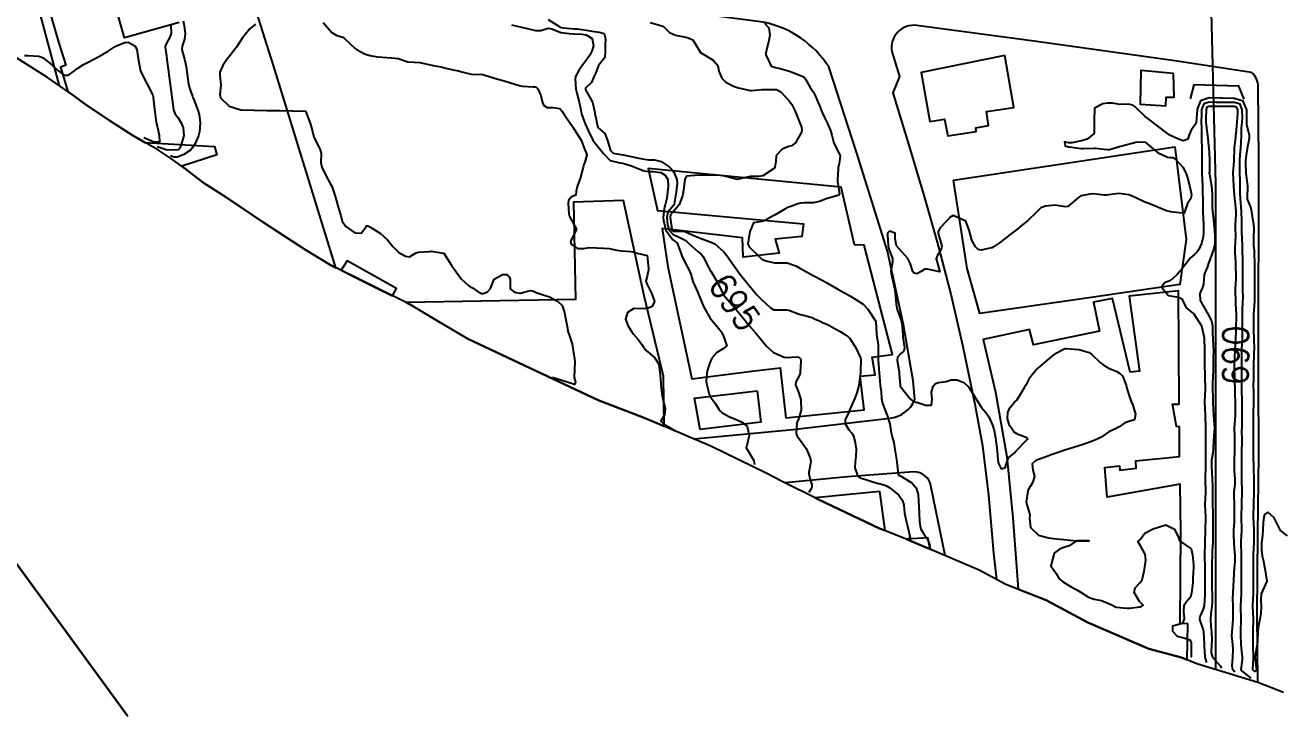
# Model space of a CAD drawing. Header units: metres. Extents: x 292545 to 299085, y 7450245 to 7463078.
# Drawn here: x 297158.7 to 297356.2, y 7452092.2 to 7452200.7 of the extents above; entities that cross this region are included whole.
import ezdxf
from ezdxf.enums import TextEntityAlignment as Align

# ---------------------------------------------------------------- set-up
doc = ezdxf.new("R2010")
doc.units = ezdxf.units.M
for name, color, linetype in [('Area', 45, 'Continuous'), ('Cotas', 45, 'Continuous'), ('Curvas de Nivel 1m', 11, 'Continuous'), ('Curvas de Nivel 5m', 15, 'Continuous'), ('Edificações', 30, 'Continuous'), ('Hidrografia', 140, 'Continuous'), ('Pontes e viadutos', 190, 'Continuous'), ('Vias Primárias', 230, 'Continuous')]:
    doc.layers.add(name, color=color, linetype=linetype)
doc.styles.add('Style-STANDARD', font='STANDARD.shx')

msp = doc.modelspace()

# ---------------------------------------------------------------- linework, layer by layer
at = {"layer": 'Area'}
for points in [[(297025.02, 7452297.27, 702.71), (297174.79, 7452092.17, 703.06), (297024.65, 7452297.85, 702.65)], [(297356.51, 7452095.86, 692.08), (297352.45, 7452097.42, 692.04), (297342.89, 7452100.32, 690.72), (297340.45, 7452101.33, 697.66), (297335.33, 7452102.7, 698.4), (297325.77, 7452106.85, 695), (297319.18, 7452110.34, 697.77), (297312.87, 7452112.81, 692.2), (297308.69, 7452115.05, 692.32), (297297.6, 7452119.77, 693.21), (297293.02, 7452121.6, 694.6), (297283.39, 7452126.14, 694.53), (297277.6, 7452129.05, 695.44), (297275.19, 7452130.3, 695.54), (297266.48, 7452134.55, 702.32), (297255.99, 7452139.01, 704.88), (297248.79, 7452141.75, 705), (297228.28, 7452151.39, 705.6), (297222.85, 7452154.6, 698.12), (297219.24, 7452156.78, 698.1), (297206.69, 7452163.02, 705.9), (297202.78, 7452165.36, 705.73), (297196.21, 7452169.69, 705.48), (297190.39, 7452173.6, 705.27), (297186.74, 7452175.88, 705.08), (297183.99, 7452178.05, 700.46), (297181.55, 7452179.8, 706.28), (297179.67, 7452181.02, 706.15), (297175.65, 7452183.35, 705.98), (297171.99, 7452185.69, 705.1), (297170.86, 7452186.45, 705.13), (297168.14, 7452188.27, 705.15), (297166.31, 7452189.64, 705.13), (297162.25, 7452192.43, 700.75), (297157.35, 7452195.52, 700.89)]]:
    msp.add_polyline3d(points, dxfattribs=at)
at = {"layer": 'Curvas de Nivel 1m', "flags": 128}
for points, elevation in [([(297183.54, 7452201.34), (297183.72, 7452200.56), (297183.9, 7452199.34), (297183.79, 7452198.46), (297183.38, 7452197.35), (297183.37, 7452196.87), (297183.79, 7452195.34), (297184.02, 7452194.17), (297184.15, 7452193.34), (297184.35, 7452191.81), (297184.42, 7452191.33), (297184.49, 7452191), (297184.81, 7452190.05), (297185.01, 7452189.53), (297185.08, 7452189.33), (297185.27, 7452188.85), (297185.87, 7452187.31), (297186.08, 7452186.63), (297186.22, 7452185.31), (297186.12, 7452183.93), (297185.98, 7452183.31), (297185.46, 7452182.07), (297184.99, 7452181.33), (297184.7, 7452181.03), (297183.68, 7452180.35), (297182.69, 7452179.95), (297182.11, 7452179.93), (297181.56, 7452180.12)], 699), ([(297194.94, 7452200.83), (297194.05, 7452200.09), (297193.31, 7452199.23), (297193.14, 7452198.99), (297192.91, 7452198.66), (297191.93, 7452197.24), (297190.88, 7452195.86), (297190.61, 7452195.53), (297190.44, 7452195.26), (297189.78, 7452194.35), (297189.31, 7452193.28), (297189.3, 7452192.81), (297189.49, 7452191.27), (297189.32, 7452189.78), (297189.44, 7452189.27), (297190.78, 7452187.93), (297192.62, 7452187.39), (297192.78, 7452187.38), (297194.67, 7452187.32), (297194.77, 7452187.31), (297196.69, 7452187.27), (297196.77, 7452187.27), (297198.69, 7452187.24), (297198.77, 7452187.24), (297200.69, 7452187.22), (297200.77, 7452187.22), (297200.85, 7452187.22), (297202.77, 7452187.15), (297202.82, 7452187.11), (297202.84, 7452187.04), (297203.56, 7452185.1), (297203.87, 7452183.97), (297204.08, 7452183.1), (297204.71, 7452181.87), (297205.11, 7452181.09), (297205.23, 7452180.56), (297205.22, 7452179.08), (297205.38, 7452178.37), (297205.96, 7452177.08), (297206.64, 7452175.82), (297206.94, 7452175.37), (297207.05, 7452175.06), (297207.24, 7452174.45), (297207.68, 7452173.05), (297207.86, 7452172.31), (297208.24, 7452171.05), (297208.33, 7452170.79), (297208.57, 7452169.9), (297209.12, 7452169.03), (297210.55, 7452168.04), (297211.54, 7452168.01), (297212.3, 7452169), (297212.4, 7452169.17), (297212.56, 7452169.16), (297212.68, 7452169.11), (297212.9, 7452168.99), (297214.55, 7452167.96), (297215.68, 7452166.96), (297216.52, 7452165.89), (297217.48, 7452164.94), (297218.5, 7452164.38), (297219.15, 7452164.28), (297220.17, 7452164.91), (297220.51, 7452165), (297222.28, 7452165.12), (297222.52, 7452165.15), (297222.78, 7452165.14), (297224.51, 7452164.85), (297225.79, 7452162.84), (297226.47, 7452161.93), (297227.27, 7452160.82), (297228.45, 7452159.72), (297229.04, 7452159.39), (297229.95, 7452158.79), (297230.44, 7452158.54), (297230.72, 7452158.5), (297231.39, 7452158.77), (297231.89, 7452159.32), (297232.46, 7452160.76), (297233.74, 7452161.48), (297234.47, 7452161.48), (297234.83, 7452161.1), (297234.93, 7452160.73), (297234.97, 7452159.25), (297235.61, 7452158.72), (297236.44, 7452158.58), (297236.58, 7452158.57), (297237.09, 7452158.7), (297238.17, 7452158.97), (297238.45, 7452158.94), (297238.64, 7452158.88), (297239.06, 7452158.68), (297240.44, 7452158.18), (297241.12, 7452157.97), (297242.42, 7452157.31), (297243.11, 7452156.63), (297243.52, 7452155.51), (297243.64, 7452154.63), (297243.94, 7452153.05), (297244.04, 7452152.62), (297244.35, 7452151.69), (297244.62, 7452150.89), (297244.68, 7452150.61), (297244.93, 7452149.21), (297245.03, 7452148.61), (297245.1, 7452147.82), (297245.04, 7452146.61), (297244.99, 7452145.32), (297245.22, 7452144.61), (297245.09, 7452144.2), (297241.61, 7452145.32)], 698), ([(297205.54, 7452201.08), (297206.92, 7452199.54), (297207.73, 7452199.06), (297208.63, 7452198.77), (297208.91, 7452198.6), (297210.6, 7452197.02), (297210.89, 7452196.8), (297212.06, 7452196.18), (297212.88, 7452195.92), (297214.16, 7452195.69), (297214.88, 7452195.63), (297216.3, 7452195.53), (297216.88, 7452195.48), (297217.34, 7452195.41), (297218.87, 7452194.92), (297220.87, 7452194.78), (297221.01, 7452194.76), (297222.86, 7452194.34), (297224.09, 7452194.1), (297224.85, 7452193.94), (297226.02, 7452193.67), (297226.85, 7452193.48), (297227.35, 7452193.32), (297228.84, 7452192.96), (297230.73, 7452192.9), (297230.84, 7452192.88), (297231.11, 7452192.78), (297232.84, 7452192.22), (297234, 7452191.91), (297234.83, 7452191.65), (297236.36, 7452191.18), (297236.83, 7452191.1), (297238.55, 7452190.97), (297238.83, 7452190.97), (297239.06, 7452190.92), (297239.3, 7452190.68), (297239.75, 7452189.62), (297239.98, 7452188.67), (297240.2, 7452188.08), (297240.78, 7452187.74), (297241.71, 7452187.72), (297242.78, 7452187.56), (297243.18, 7452187.04), (297243.44, 7452186.63), (297244.75, 7452184.75), (297244.84, 7452184.61), (297245.02, 7452184.32), (297246.09, 7452182.6), (297246.71, 7452181.11), (297246.91, 7452180.59), (297247.02, 7452180.26), (297246.68, 7452179.15), (297246.51, 7452178.76), (297246.47, 7452178.59), (297246.43, 7452178.35), (297245.98, 7452176.6), (297245.52, 7452175.48), (297245.33, 7452174.61), (297245.26, 7452173.98), (297244.62, 7452173.7), (297244.11, 7452173.12), (297244.06, 7452172.63), (297244.19, 7452171.02), (297244.27, 7452170.62), (297244.57, 7452170.06), (297245.39, 7452168.61), (297244.54, 7452166.89), (297244.46, 7452166.69), (297244.46, 7452166.62), (297244.53, 7452166.26), (297245.52, 7452165.61), (297246.52, 7452165.56), (297247.38, 7452165.72), (297248.52, 7452165.69), (297249.61, 7452165.64), (297250.52, 7452165.56), (297251.71, 7452165.33), (297252.52, 7452165.23), (297253.91, 7452165.11), (297254.52, 7452165), (297254.89, 7452164.87), (297256.51, 7452164.47), (297256.71, 7452162.47), (297256.72, 7452162.23), (297256.47, 7452161.22), (297256.26, 7452160.47), (297256.46, 7452160.01), (297257.22, 7452158.46), (297257.64, 7452157.24), (297257.28, 7452156.46), (297256.65, 7452156.23), (297256.41, 7452156.16), (297256.03, 7452156.09), (297254.41, 7452156.16), (297253.37, 7452155.54), (297253.1, 7452154.51), (297253.51, 7452153.38), (297254.09, 7452152.5), (297254.36, 7452152.15), (297255.1, 7452151.24), (297255.64, 7452150.48), (297255.92, 7452150.06), (297256.33, 7452149.58), (297257.64, 7452148.46), (297258.31, 7452147.39), (297258.45, 7452146.45), (297258.46, 7452146.28), (297258.61, 7452144.45), (297258.66, 7452144.06), (297258.82, 7452142.44), (297259.01, 7452141.67), (297259.34, 7452140.44), (297259.23, 7452139.43), (297258.65, 7452138.45), (297259.1, 7452137.99), (297260.89, 7452136.93)], 697), ([(297235.17, 7452200.73), (297236.94, 7452200.33), (297237.44, 7452200.2), (297238.93, 7452199.83), (297239.77, 7452199.83), (297240.94, 7452200.2), (297241.49, 7452200.09), (297242.93, 7452199.54), (297244.21, 7452199.34), (297244.92, 7452199.31), (297246.25, 7452199.27), (297246.92, 7452199.15), (297247.85, 7452198.58), (297248.05, 7452197.43), (297247.77, 7452196.58), (297247.49, 7452195.98), (297246.87, 7452195.09), (297246.65, 7452194.81), (297246.49, 7452194.59), (297245.81, 7452193.64), (297245.24, 7452192.61), (297245.18, 7452192.26), (297245.28, 7452190.61), (297245.41, 7452190.01), (297245.8, 7452188.6), (297246.04, 7452187.34), (297246.21, 7452186.6), (297246.75, 7452185.17), (297247, 7452184.59), (297247.19, 7452184.13), (297247.97, 7452182.58), (297248.71, 7452181.6), (297249.21, 7452181.06), (297249.55, 7452180.56), (297250.69, 7452179.39), (297252.17, 7452179.04), (297252.68, 7452178.97), (297254.2, 7452178.5), (297254.67, 7452178.31), (297255.99, 7452177.8), (297256.67, 7452177.69), (297257.44, 7452177.69), (297258.66, 7452177.55), (297259.33, 7452177.11), (297259.71, 7452176.43), (297259.77, 7452175.31), (297259.69, 7452174.44), (297259.58, 7452173.47), (297259.32, 7452172.44), (297259.15, 7452171.89), (297259.01, 7452170.45), (297259.03, 7452169.99), (297259.42, 7452168.44), (297260.54, 7452166.95), (297260.84, 7452166.73), (297261.21, 7452166.42), (297261.57, 7452165.46), (297261.93, 7452164.41), (297262.5, 7452163.25), (297262.98, 7452162.4), (297263.33, 7452161.54), (297263.68, 7452160.39), (297264.44, 7452158.65), (297264.57, 7452158.38), (297264.66, 7452158.15), (297265.37, 7452156.37), (297266.4, 7452154.62), (297266.51, 7452154.47), (297266.61, 7452154.36), (297267.98, 7452152.73), (297268.25, 7452152.33), (297268.29, 7452152.25), (297268.36, 7452152.06), (297269, 7452150.32), (297268.71, 7452149.96), (297268.33, 7452149.79), (297267.41, 7452149.26), (297266.66, 7452148.35), (297266.31, 7452147.61), (297266, 7452146.66), (297265.94, 7452146.36), (297265.77, 7452144.87), (297265.81, 7452144.36), (297266.25, 7452142.69), (297266.4, 7452142.36), (297267.16, 7452141.27), (297267.77, 7452140.34), (297267.96, 7452140.07), (297268.22, 7452139.83), (297269.34, 7452139.19), (297270.21, 7452138.81), (297271.43, 7452138.3), (297272.19, 7452137.63), (297272.53, 7452136.28), (297272.16, 7452134.57), (297272.06, 7452134.38), (297272.06, 7452134.29), (297272.15, 7452134.13), (297273.25, 7452132.27), (297273.38, 7452131.64)], 696), ([(297256.94, 7452201.08), (297258.81, 7452200.58), (297258.93, 7452200.54), (297259.05, 7452200.45), (297259.99, 7452199.5), (297260.92, 7452199.11), (297262.55, 7452198.77), (297262.92, 7452198.7), (297263.67, 7452198.39), (297264.89, 7452196.38), (297266.88, 7452195.18), (297267.57, 7452194.34), (297267.77, 7452193.43), (297268.23, 7452192.34), (297268.83, 7452191.71), (297270.05, 7452191.09), (297270.82, 7452190.84), (297272.67, 7452190.42), (297272.82, 7452190.42), (297274.53, 7452190.55), (297274.82, 7452190.56), (297276.47, 7452190.59), (297276.82, 7452190.55), (297277.48, 7452190.22), (297278.8, 7452188.79), (297279.2, 7452188.21), (297279.72, 7452187.27), (297280.12, 7452186.2), (297280.75, 7452184.63), (297280.79, 7452184.19), (297280.74, 7452183.86), (297280.14, 7452182.78), (297279.82, 7452182.2), (297279.19, 7452181.73), (297278.71, 7452181.6), (297277.72, 7452181.21), (297276.79, 7452180.23), (297276.77, 7452180.16), (297276.69, 7452179.26), (297276.57, 7452178.33), (297276.51, 7452178.23), (297274.66, 7452177), (297274.05, 7452176.88), (297272.66, 7452176.88), (297270.83, 7452176.48), (297270.65, 7452176.44), (297270.5, 7452176.47), (297268.66, 7452176.96), (297267.95, 7452177.05), (297266.66, 7452177.12), (297265.41, 7452177.12), (297264.66, 7452177.09), (297263.96, 7452177.08), (297262.66, 7452176.95), (297262.45, 7452176.6), (297262.43, 7452176.4), (297262.21, 7452174.82), (297262.15, 7452174.41), (297262.06, 7452173.85), (297261.51, 7452172.42), (297260.59, 7452171.36), (297260.17, 7452170.85), (297260.11, 7452170.43), (297260.37, 7452168.62), (297260.42, 7452168.43), (297260.55, 7452168.33), (297262.41, 7452168.26), (297262.55, 7452168.22), (297262.96, 7452167.98), (297264.54, 7452167.34), (297265.23, 7452167.06), (297266.54, 7452166.59), (297267.1, 7452166.34), (297268.52, 7452165.08), (297269.13, 7452164.32), (297270.48, 7452162.38), (297270.51, 7452162.34), (297270.53, 7452162.31), (297271.36, 7452161.19), (297272.09, 7452160.29), (297272.46, 7452159.85), (297273.75, 7452158.27), (297274.43, 7452157.55), (297275.85, 7452156.25), (297276.41, 7452155.95), (297278.15, 7452155.95), (297278.41, 7452155.96), (297278.74, 7452155.88), (297280.4, 7452155.29), (297281.64, 7452154.94), (297282.4, 7452154.72), (297282.79, 7452154.56), (297283.66, 7452154.15), (297284.17, 7452153.93), (297284.38, 7452153.85), (297284.91, 7452153.6), (297286.37, 7452152.81), (297286.81, 7452152.56), (297287.53, 7452152.1), (297288.04, 7452151.77), (297288.36, 7452151.45), (297289.21, 7452150.08), (297290.01, 7452148.39), (297290.07, 7452148.07), (297290.03, 7452146.34), (297290.02, 7452146.07), (297289.82, 7452144.53), (297289.73, 7452144.08), (297289.43, 7452142.9), (297289.14, 7452142.08), (297288.31, 7452140.19), (297288.29, 7452140.1), (297288.27, 7452140.05), (297288.22, 7452139.95), (297287.61, 7452138.7), (297287.6, 7452138.11), (297288.18, 7452137.12), (297288.66, 7452136.58), (297288.9, 7452136.09), (297289.17, 7452135.09), (297289.35, 7452134.08), (297289.28, 7452132.93), (297289.19, 7452132.08), (297289.15, 7452131.12), (297289.47, 7452130.08), (297289.75, 7452129.73), (297290.1, 7452129.5), (297290.84, 7452129.32), (297292.09, 7452128.9), (297293.67, 7452128.44), (297294.08, 7452128.3), (297294.61, 7452128.01), (297296.06, 7452126.81), (297296.64, 7452125.99), (297296.8, 7452125.24), (297296.94, 7452123.99), (297297.21, 7452122.79), (297297.4, 7452121.99), (297297.8, 7452120.17), (297297.74, 7452120.11), (297297.59, 7452120.14)], 694), ([(297274.94, 7452200.99), (297275.59, 7452200.25), (297275.78, 7452199.1), (297275.63, 7452198.25), (297275.19, 7452196.55), (297275.13, 7452196.26), (297275.14, 7452196.01), (297276, 7452194.24), (297276.64, 7452194.02), (297276.86, 7452193.98), (297277.18, 7452193.9), (297278.86, 7452193.44), (297280.08, 7452192.97), (297280.85, 7452192.67), (297281.15, 7452192.49), (297281.36, 7452192.18), (297282.13, 7452190.86), (297282.61, 7452190.16), (297282.69, 7452190.04), (297282.81, 7452189.83), (297283.54, 7452188.15), (297283.98, 7452186.95), (297284.34, 7452186.14), (297284.76, 7452185.35), (297285.31, 7452184.13), (297285.5, 7452183.37), (297285.82, 7452182.13), (297286.7, 7452180.42), (297286.8, 7452180.12), (297286.68, 7452178.93), (297286.53, 7452178.27), (297286.51, 7452178.12), (297286.4, 7452176.37), (297286.42, 7452176.12), (297286.63, 7452174.88), (297286.71, 7452174.12), (297286.62, 7452173.97), (297285.2, 7452173.55), (297284.62, 7452173.37), (297283.74, 7452173.02), (297282.61, 7452172.75), (297281.19, 7452172.77), (297280.61, 7452172.73), (297280.19, 7452172.62), (297279.07, 7452172.21), (297278.73, 7452172.08), (297278.6, 7452172.02), (297278.13, 7452171.75), (297276.59, 7452170.87), (297276.19, 7452170.64), (297275.43, 7452170.25), (297274.89, 7452169.95), (297274.58, 7452169.85), (297273.22, 7452169.63), (297272.64, 7452168.28), (297272.62, 7452168.21), (297272.55, 7452168), (297272.32, 7452166.28), (297272.53, 7452165.86), (297274.12, 7452164.26), (297274.5, 7452163.93), (297275.12, 7452163.63), (297276.49, 7452163.34), (297277.63, 7452163.36), (297278.49, 7452163.33), (297279.85, 7452162.84), (297280.49, 7452162.51), (297280.69, 7452162.4), (297281.08, 7452162.18), (297281.98, 7452161.67), (297282.48, 7452161.39), (297284.07, 7452160.54), (297284.46, 7452160.33), (297284.81, 7452160.14), (297286.45, 7452159.22), (297288.43, 7452158.09), (297290.42, 7452156.83), (297291.18, 7452156.06), (297292.39, 7452154.24), (297292.43, 7452154.05), (297292.53, 7452152.22), (297292.55, 7452152.05), (297292.78, 7452150.47), (297292.8, 7452150.04), (297292.79, 7452149.59), (297292.81, 7452148.04), (297292.92, 7452146.66), (297292.96, 7452146.04), (297293.03, 7452144.78), (297293.1, 7452144.04), (297293.24, 7452143.06), (297293.34, 7452142.03), (297293.46, 7452141.26), (297293.92, 7452140.02), (297294.21, 7452139.37), (297294.63, 7452138.02), (297294.81, 7452136.65), (297294.98, 7452136.01), (297295.27, 7452135.11), (297295.43, 7452134.01), (297295.67, 7452132.46), (297295.74, 7452132), (297295.92, 7452130.18), (297295.99, 7452130), (297296.1, 7452129.94), (297296.19, 7452129.91), (297298.09, 7452128.79), (297298.74, 7452127.97), (297299.06, 7452126.96), (297299.13, 7452125.96), (297299.16, 7452125.08), (297299.22, 7452123.96), (297299.29, 7452122.69), (297299.37, 7452121.96), (297299.52, 7452121.48), (297299.99, 7452120.76), (297300.54, 7452119.94), (297300.86, 7452119.06), (297300.97, 7452118.44)], 693), ([(297158.61, 7452195.91), (297158.88, 7452195.88), (297159.13, 7452195.89), (297160.87, 7452195.82), (297161.44, 7452195.6), (297162.86, 7452194.5), (297163.81, 7452193.58), (297164.84, 7452192.81), (297165.56, 7452192.83), (297166.52, 7452193.54), (297166.7, 7452193.69), (297166.85, 7452193.8), (297167.91, 7452194.47), (297168.86, 7452194.98), (297169.22, 7452195.16), (297169.82, 7452195.51), (297170.88, 7452196.08), (297171.79, 7452196.58), (297172.89, 7452197.3), (297172.99, 7452197.37), (297173.21, 7452197.47), (297174.4, 7452197.95), (297174.9, 7452198), (297175.96, 7452197.43), (297176.3, 7452196.84), (297176.48, 7452195.43), (297176.84, 7452193.42), (297177.88, 7452191.41), (297178.81, 7452189.69), (297178.86, 7452189.45), (297178.86, 7452189.4), (297178.87, 7452189.33), (297179.06, 7452187.4), (297179.09, 7452187.08), (297179.34, 7452185.39), (297179.52, 7452184.61), (297179.78, 7452183.39), (297179.83, 7452182.27), (297178.83, 7452182.34), (297177.4, 7452182.96)], 701), ([(297357.15, 7452120.43), (297356, 7452121.29), (297355.03, 7452123.3), (297354.04, 7452124.14), (297353.53, 7452123.82), (297353.39, 7452123.32), (297353.28, 7452122.58), (297353.23, 7452121.32), (297353.2, 7452120.52), (297353.05, 7452119.32), (297353.04, 7452118.25), (297353.17, 7452117.32), (297353.29, 7452116.66), (297353.58, 7452115.32), (297353.9, 7452113.31), (297353.01, 7452111.32), (297352.92, 7452110.37), (297352.99, 7452109.32), (297352.96, 7452108.21), (297352.77, 7452107.33), (297352.52, 7452106.03), (297352.48, 7452105.33), (297352.43, 7452103.96), (297352.34, 7452103.33), (297352.24, 7452102.88), (297351.99, 7452101.34), (297352.2, 7452099.78), (297352.27, 7452099.33), (297351.93, 7452099.15), (297351.71, 7452099.34), (297351.69, 7452099.39), (297351.76, 7452101.34), (297351.72, 7452103.34), (297351.72, 7452103.41), (297351.75, 7452105.34), (297351.75, 7452105.4), (297351.77, 7452107.34), (297351.77, 7452107.4), (297351.68, 7452109.34), (297351.68, 7452109.53), (297351.78, 7452111.34), (297351.79, 7452111.44), (297351.77, 7452113.34), (297351.77, 7452113.47), (297351.78, 7452115.34), (297351.78, 7452115.5), (297351.76, 7452117.34), (297351.76, 7452117.54), (297351.9, 7452119.34), (297351.9, 7452119.43), (297351.88, 7452121.34), (297351.88, 7452121.47), (297351.76, 7452123.34), (297351.76, 7452123.61), (297351.84, 7452125.34), (297351.85, 7452125.55), (297351.91, 7452127.34), (297351.91, 7452127.51), (297351.89, 7452129.34), (297351.82, 7452131.03), (297351.81, 7452131.33), (297351.77, 7452132.97), (297351.76, 7452133.34), (297351.77, 7452133.72), (297351.79, 7452135.34), (297351.79, 7452136.93), (297351.78, 7452137.34), (297351.78, 7452138.91), (297351.78, 7452139.34), (297351.79, 7452139.76), (297351.85, 7452141.34), (297351.83, 7452142.91), (297351.82, 7452143.34), (297351.8, 7452143.8), (297351.81, 7452145.34), (297351.83, 7452146.86), (297351.84, 7452147.34), (297351.9, 7452148.9), (297351.91, 7452149.34), (297351.92, 7452149.76), (297351.9, 7452151.34), (297351.84, 7452152.8), (297351.84, 7452153.34), (297351.84, 7452154.78), (297351.85, 7452155.34), (297351.9, 7452155.85), (297352, 7452157.34), (297352, 7452158.89), (297351.98, 7452159.34), (297351.97, 7452159.82), (297351.98, 7452161.34), (297351.98, 7452162.82), (297351.98, 7452163.34), (297351.96, 7452164.78), (297351.92, 7452165.34), (297351.84, 7452166.03), (297351.84, 7452167.34), (297351.91, 7452168.69), (297351.86, 7452169.34), (297351.69, 7452170.24), (297351.52, 7452171.35), (297351.34, 7452172.08), (297350.85, 7452173.36), (297350.82, 7452173.55), (297350.87, 7452175.36), (297350.67, 7452177.05), (297350.65, 7452177.35), (297350.57, 7452179.23), (297350.57, 7452179.35), (297350.71, 7452180.66), (297350.83, 7452181.23), (297350.86, 7452181.35), (297351.15, 7452182.93), (297351.14, 7452183.35), (297350.76, 7452185.08), (297350.75, 7452185.34), (297350.71, 7452187.35), (297350.18, 7452188.74), (297348.81, 7452189.16), (297348.59, 7452189.16), (297346.81, 7452189.19), (297346.59, 7452189.19), (297344.81, 7452189.23), (297343.45, 7452188.8), (297342.92, 7452187.45), (297342.91, 7452187.33), (297342.79, 7452185.45), (297342.79, 7452185.43), (297342.76, 7452185.26), (297342, 7452184.2), (297341.67, 7452183.46), (297341.44, 7452182.76), (297340.73, 7452182.49), (297340.01, 7452182.75), (297338.74, 7452183.34), (297338.45, 7452183.5), (297336.76, 7452184.83), (297335.78, 7452185.53), (297334.77, 7452186.3), (297333.46, 7452187.56), (297333.12, 7452187.89), (297332.8, 7452188.1), (297332.1, 7452188.28), (297330.8, 7452188.23), (297329.6, 7452188.41), (297328.8, 7452188.43), (297328.12, 7452188.31), (297326.79, 7452187.64), (297326.76, 7452185.64), (297326.74, 7452183.64), (297325.64, 7452182.75), (297324.73, 7452182.5), (297323.21, 7452182.17), (297322.73, 7452182.17), (297322.09, 7452182.34), (297322.16, 7452181.7), (297322.72, 7452181.56), (297322.86, 7452181.55), (297324.72, 7452181.32), (297325.06, 7452181.31), (297326.72, 7452181.36), (297327.01, 7452181.35), (297328.72, 7452181.15), (297329.17, 7452181.16), (297330.72, 7452181.59), (297332.27, 7452182.03), (297332.73, 7452182.15), (297333.51, 7452182.34), (297334.73, 7452182.28), (297335.68, 7452181.53), (297336.71, 7452180.69), (297338.28, 7452179.92), (297338.7, 7452179.88), (297339.1, 7452179.89), (297339.62, 7452179.49), (297340.14, 7452178.94), (297340.68, 7452178.38), (297341.17, 7452177.47), (297341.42, 7452176.7), (297341.7, 7452175.46), (297342.02, 7452174.06), (297341.94, 7452173.46), (297341.43, 7452172.65), (297340.99, 7452171.47), (297340.91, 7452171.16), (297340.6, 7452171.14), (297338.73, 7452171.37), (297338.6, 7452171.38), (297338.11, 7452171.5), (297336.61, 7452172.14), (297335.61, 7452172.54), (297334.62, 7452172.93), (297333.28, 7452173.56), (297332.63, 7452173.86), (297332.2, 7452174), (297330.63, 7452174.22), (297329.03, 7452174.02), (297328.63, 7452173.94), (297328.29, 7452173.96), (297326.63, 7452174.16), (297326.13, 7452174.14), (297324.62, 7452173.85), (297324.31, 7452173.66), (297322.61, 7452172.21), (297322.16, 7452172.14), (297320.61, 7452172.41), (297319.09, 7452172.22), (297318.61, 7452172.08), (297318.38, 7452171.97), (297318.13, 7452171.74), (297317.34, 7452171), (297316.58, 7452170.26), (297316.33, 7452170.01), (297316.05, 7452169.77), (297315.23, 7452169.11), (297314.56, 7452168.58), (297313.55, 7452167.8), (297312.54, 7452167.01), (297311.87, 7452166.48), (297310.94, 7452165.83), (297310.65, 7452165.71), (297310.53, 7452165.67), (297309.03, 7452165.35), (297308.53, 7452165.43), (297308.08, 7452165.86), (297307.52, 7452166.9), (297307.23, 7452167.87), (297307.12, 7452168.44), (297306.57, 7452169.88), (297304.59, 7452170.77), (297304.04, 7452170.44), (297303.57, 7452169.91), (297302.56, 7452168.83), (297302.24, 7452168.25), (297302.24, 7452167.93), (297302.54, 7452166.91), (297302.76, 7452166.15), (297302.79, 7452165.93), (297302.77, 7452165.68), (297302.52, 7452165.19), (297302.04, 7452164.41), (297301.92, 7452163.94), (297302.48, 7452161.93), (297300.49, 7452162.36), (297300.12, 7452162.32), (297299.57, 7452161.96), (297298.86, 7452161.59), (297298.48, 7452161.72), (297298.33, 7452161.82), (297298.26, 7452161.97), (297297.82, 7452163.3), (297297.45, 7452163.99), (297296.52, 7452165.06), (297295.67, 7452166.01), (297295.46, 7452167.09), (297295.47, 7452168.01), (297294.56, 7452168.32), (297294.27, 7452168.02), (297294.24, 7452167.71), (297294.35, 7452166.02), (297294.52, 7452165.38), (297295.06, 7452164.01), (297295.04, 7452163.48), (297294.78, 7452162.02), (297294.82, 7452161.68), (297295.22, 7452160.01), (297295.41, 7452159.05), (297295.53, 7452158.01), (297295.61, 7452156.82), (297295.76, 7452156.01), (297296.39, 7452154.26), (297296.48, 7452154), (297296.51, 7452153.87), (297296.65, 7452152), (297296.69, 7452151.67), (297296.94, 7452149.99), (297296.85, 7452149.48), (297296.33, 7452149.08), (297295.84, 7452148.49), (297295.77, 7452148.01), (297296.07, 7452146.22), (297296.1, 7452146), (297296.23, 7452144.04), (297296.24, 7452144), (297296.27, 7452143.94), (297297.8, 7452141.98), (297298.24, 7452141.6), (297299.49, 7452141.22), (297300.23, 7452140.99), (297301.19, 7452140.98), (297301.29, 7452141.94), (297301.2, 7452143), (297301.43, 7452143.94), (297301.82, 7452144.38), (297302.27, 7452144.53), (297303.47, 7452144.71), (297304.28, 7452144.93), (297305.21, 7452144.96), (297306.27, 7452144.53), (297306.98, 7452143.87), (297308.24, 7452141.86), (297309.01, 7452140.63), (297309.7, 7452139.84), (297310.21, 7452139.13), (297310.78, 7452137.82), (297311.04, 7452136.97), (297311.24, 7452135.82), (297311.39, 7452134.59), (297311.47, 7452133.82), (297311.58, 7452132.36), (297311.69, 7452131.81), (297312.11, 7452130.99), (297312.77, 7452131.15), (297312.95, 7452131.8), (297313.26, 7452132.68), (297314.15, 7452133.45), (297314.5, 7452133.78), (297316.17, 7452135.53), (297316.29, 7452135.64), (297316.28, 7452135.76), (297316.17, 7452135.86), (297314.77, 7452136.37), (297314.18, 7452136.74), (297313.45, 7452137.8), (297313.13, 7452138.88), (297313.16, 7452139.8), (297313.46, 7452140.57), (297314.24, 7452141.43), (297314.58, 7452141.78), (297315.1, 7452142.62), (297315.78, 7452143.77), (297315.97, 7452144.06), (297316.27, 7452144.54), (297316.69, 7452145.36), (297316.93, 7452145.75), (297317.59, 7452146.46), (297318.31, 7452147.1), (297319.03, 7452147.73), (297319.73, 7452148.31), (297320.33, 7452148.81), (297320.86, 7452149.18), (297321.81, 7452149.7), (297322.18, 7452149.85), (297322.34, 7452149.87), (297324.27, 7452149.74), (297324.33, 7452149.72), (297324.56, 7452149.67), (297325.93, 7452149.25), (297326.33, 7452149), (297327.74, 7452147.63), (297328.31, 7452147.19), (297329.16, 7452146.76), (297330.3, 7452146.24), (297330.73, 7452146.02), (297331.21, 7452145.59), (297331.75, 7452144.1), (297331.89, 7452143.58), (297331.97, 7452143.29), (297332.25, 7452142.45), (297332.58, 7452141.57), (297332.81, 7452140.99), (297333.26, 7452139.56), (297333.08, 7452138.69), (297332.21, 7452138.4), (297331.56, 7452138.22), (297330.65, 7452137.59), (297330.19, 7452137.33), (297329.02, 7452136.78), (297328.18, 7452136.16), (297327.86, 7452135.94), (297327.19, 7452135.63), (297326.48, 7452135.33), (297326.17, 7452135.21), (297325.01, 7452134.81), (297324.16, 7452134.52), (297323.51, 7452134.32), (297322.15, 7452133.9), (297321.99, 7452133.85), (297321.57, 7452133.7), (297320.14, 7452133.21), (297319.04, 7452132.82), (297318.13, 7452132.51), (297317.57, 7452132.3), (297316.98, 7452131.75), (297317.12, 7452130.75), (297317.35, 7452129.75), (297317.05, 7452128.78), (297316.44, 7452127.76), (297316.34, 7452127.49), (297316.05, 7452125.76), (297316.61, 7452123.75), (297316.56, 7452123.22), (297316.74, 7452121.75), (297317.99, 7452120.55), (297319.58, 7452120.13), (297319.99, 7452120.09), (297320.32, 7452120.05), (297321.98, 7452119.87), (297323.98, 7452119.67), (297325.98, 7452119.64), (297323.98, 7452119.67), (297322.8, 7452118.85), (297321.97, 7452118.59), (297321.3, 7452118.37), (297320.45, 7452117.71), (297319.93, 7452115.72), (297320.76, 7452114.54), (297321.25, 7452113.7), (297321.9, 7452113.16), (297323.12, 7452112.46), (297323.89, 7452112.04), (297324.55, 7452111.66), (297325.87, 7452110.8), (297326.75, 7452110.52), (297327.87, 7452110.31), (297329.5, 7452109.6), (297329.86, 7452109.38), (297330.19, 7452109.26), (297331.86, 7452109.06), (297332.36, 7452109.07), (297333.86, 7452109.27), (297334.1, 7452109.31), (297334.43, 7452109.54), (297333.87, 7452110.14), (297333.04, 7452111.56), (297333.19, 7452112.26), (297333.91, 7452113.07), (297334.14, 7452113.32), (297334.27, 7452113.55), (297334.59, 7452114.88), (297334.71, 7452115.54), (297334.85, 7452116.63), (297334.75, 7452117.54), (297333.97, 7452118.98), (297333.61, 7452119.55), (297333.82, 7452119.72), (297333.99, 7452119.89), (297334.7, 7452120.84), (297336, 7452121.53), (297338.01, 7452122.15), (297339.36, 7452121.49), (297339.99, 7452120.16), (297340.17, 7452119.66), (297340.45, 7452119.47), (297341.97, 7452118.38), (297342.2, 7452117.45), (297342.36, 7452115.88), (297342.37, 7452115.45), (297342.26, 7452113.8), (297342.24, 7452113.46), (297342.23, 7452113.13), (297342.06, 7452111.46), (297341.88, 7452110.83), (297341.26, 7452110.07), (297340.83, 7452109.47), (297340.76, 7452108.56), (297340.86, 7452107.47), (297340.61, 7452106.69), (297339.82, 7452106.48), (297339.05, 7452106.26), (297339.07, 7452105.49), (297339.81, 7452104.7), (297340.85, 7452104.43), (297341.8, 7452104.1), (297341.96, 7452103.62), (297341.97, 7452103.46), (297341.98, 7452103.27), (297342.01, 7452101.46), (297342.02, 7452101.37)], 692), ([(297351.44, 7452098.1), (297349.9, 7452099.28), (297349.84, 7452099.36), (297350.03, 7452101.09), (297350.04, 7452101.36), (297349.86, 7452103.3), (297349.85, 7452103.36), (297349.81, 7452104.97), (297349.8, 7452105.36), (297349.83, 7452107.36), (297349.77, 7452109.36), (297349.77, 7452109.45), (297349.88, 7452111.36), (297349.89, 7452113.36), (297349.92, 7452115.36), (297349.87, 7452117.36), (297349.87, 7452117.45), (297349.84, 7452119.36), (297349.84, 7452119.51), (297349.97, 7452121.36), (297349.96, 7452121.4), (297349.89, 7452123.36), (297349.89, 7452123.49), (297349.96, 7452125.36), (297349.96, 7452125.46), (297350.01, 7452127.36), (297350.01, 7452127.42), (297349.96, 7452129.36), (297349.96, 7452129.51), (297349.97, 7452131.36), (297349.97, 7452131.51), (297349.96, 7452133.36), (297349.97, 7452133.54), (297349.98, 7452135.36), (297349.97, 7452137.15), (297349.98, 7452137.36), (297349.98, 7452137.58), (297349.99, 7452139.36), (297349.98, 7452139.59), (297350.01, 7452141.36), (297350.01, 7452141.6), (297349.97, 7452143.36), (297349.97, 7452143.66), (297349.94, 7452145.36), (297349.94, 7452145.72), (297349.93, 7452147.36), (297349.93, 7452147.75), (297349.93, 7452149.36), (297349.94, 7452149.76), (297350.03, 7452151.36), (297350.04, 7452151.69), (297350.05, 7452153.36), (297350.05, 7452153.7), (297350.04, 7452155.36), (297350.04, 7452155.73), (297350.13, 7452157.36), (297350.14, 7452157.66), (297350.09, 7452159.36), (297350.09, 7452159.73), (297350.11, 7452161.36), (297350.11, 7452161.74), (297350.12, 7452163.36), (297350.11, 7452163.76), (297350.07, 7452165.36), (297350.06, 7452165.83), (297349.99, 7452167.37), (297349.96, 7452167.96), (297349.93, 7452169.37), (297349.93, 7452170.02), (297349.9, 7452171.37), (297349.85, 7452172.13), (297349.76, 7452173.37), (297349.71, 7452174.29), (297349.69, 7452175.37), (297349.67, 7452176.35), (297349.64, 7452177.37), (297349.62, 7452178.31), (297349.66, 7452179.37), (297349.71, 7452180.37), (297349.77, 7452181.36), (297349.84, 7452182.25), (297349.9, 7452183.36), (297349.92, 7452184.53), (297349.98, 7452185.36), (297350.03, 7452186.11), (297350.02, 7452187.36), (297349.68, 7452188.25), (297348.8, 7452188.52), (297347.93, 7452188.52), (297346.8, 7452188.53), (297345.93, 7452188.54), (297344.8, 7452188.56), (297343.95, 7452188.29), (297343.62, 7452187.44), (297343.59, 7452186.63), (297343.58, 7452185.44), (297343.6, 7452184.6), (297343.6, 7452183.44), (297343.62, 7452182.55), (297343.66, 7452181.44), (297343.66, 7452180.48), (297343.66, 7452179.44), (297343.64, 7452178.49), (297343.64, 7452177.44), (297343.69, 7452176.4), (297343.75, 7452175.44), (297343.78, 7452174.29), (297343.8, 7452173.44), (297343.8, 7452172.25), (297343.81, 7452171.44), (297343.89, 7452170.13), (297343.94, 7452169.44), (297343.93, 7452168.07), (297343.86, 7452167.44), (297343.61, 7452166.37), (297343.2, 7452165.44), (297342.92, 7452165.04), (297342.51, 7452164.65), (297341.87, 7452164.1), (297341.36, 7452163.46), (297340.49, 7452162.28), (297339.76, 7452161.49), (297339.1, 7452160.86), (297338.47, 7452160.46), (297337.8, 7452160.17), (297337.3, 7452159.51), (297338.44, 7452158.22), (297340, 7452157.92), (297340.44, 7452157.75), (297340.57, 7452157.61), (297340.62, 7452157.48), (297341.2, 7452156.25), (297342.23, 7452155.45), (297342.41, 7452155.31), (297343.61, 7452153.44), (297344, 7452151.8), (297344.02, 7452151.43), (297344.07, 7452149.7), (297344.08, 7452149.43), (297344.06, 7452147.68), (297344.06, 7452147.43), (297344.15, 7452145.58), (297344.15, 7452145.43), (297344.18, 7452143.51), (297344.18, 7452143.43), (297344.1, 7452141.58), (297344.1, 7452141.43), (297344.21, 7452139.43), (297344.22, 7452137.43), (297344.26, 7452135.52), (297344.26, 7452135.43), (297344.26, 7452135.34), (297344.24, 7452133.43), (297344.24, 7452133.33), (297344.23, 7452131.43), (297344.23, 7452131.32), (297344.19, 7452129.43), (297344.19, 7452129.34), (297344.22, 7452127.43), (297344.22, 7452127.28), (297344.15, 7452125.43), (297344.15, 7452125.33), (297344.24, 7452123.43), (297344.24, 7452123.21), (297344.19, 7452121.43), (297344.19, 7452121.24), (297344.14, 7452119.43), (297344.14, 7452119.27), (297344.1, 7452117.43), (297344.1, 7452117.28), (297344.14, 7452115.43), (297344.15, 7452115.21), (297344.12, 7452113.43), (297344.12, 7452113.22), (297344.12, 7452111.43), (297344.12, 7452111.19), (297344.01, 7452109.43), (297343.99, 7452109.3), (297343.86, 7452108.95), (297343.38, 7452107.9), (297343.31, 7452107.44), (297343.38, 7452106.98), (297343.82, 7452105.82), (297343.93, 7452105.43), (297343.94, 7452105.3), (297344.04, 7452103.43), (297344.04, 7452103.18), (297344.12, 7452101.43), (297344.17, 7452101.22), (297344.38, 7452100.55)], 691)]:
    msp.add_lwpolyline(points, dxfattribs=dict(at, elevation=elevation))
at = {"layer": 'Curvas de Nivel 5m', "flags": 128}
for points, elevation in [([(297181.6, 7452200.7), (297181.7, 7452199.36), (297181.48, 7452198.8), (297180.9, 7452197.76), (297180.77, 7452197.5), (297180.73, 7452197.37), (297180.74, 7452197.22), (297180.88, 7452196.18), (297180.99, 7452195.37), (297181.01, 7452195.23), (297181.25, 7452193.37), (297181.32, 7452192.89), (297181.52, 7452191.36), (297181.63, 7452190.55), (297181.79, 7452189.36), (297181.94, 7452188.2), (297182.05, 7452187.36), (297182.23, 7452186.82), (297182.76, 7452186.11), (297183.26, 7452185.34), (297183.57, 7452184.52), (297183.67, 7452183.34), (297183.47, 7452182.59), (297183.03, 7452181.35), (297182.87, 7452181.18), (297182.7, 7452181.1), (297181.06, 7452181.01), (297179.48, 7452181.54)], 700), ([(297240.95, 7452201.55), (297242.36, 7452200.65), (297242.94, 7452200.33), (297243.32, 7452200.25), (297244.94, 7452200.11), (297245.46, 7452200.08), (297246.93, 7452199.89), (297247.8, 7452199.71), (297248.92, 7452199.58), (297249.71, 7452199.34), (297249.96, 7452198.55), (297249.88, 7452197.54), (297249.91, 7452196.55), (297249.82, 7452195.61), (297248.98, 7452194.57), (297248.86, 7452194.34), (297248.35, 7452193.07), (297248.09, 7452192.58), (297247.73, 7452191.69), (297246.82, 7452190.76), (297246.79, 7452190.62), (297246.8, 7452190.59), (297246.82, 7452190.51), (297247.89, 7452188.58), (297248.22, 7452187.14), (297248.31, 7452186.57), (297248.74, 7452184.57), (297249.81, 7452183.63), (297250.25, 7452182.55), (297250.37, 7452182.19), (297250.71, 7452180.97), (297251.14, 7452180.54), (297252.7, 7452180.3), (297252.96, 7452180.26), (297254.69, 7452179.9), (297255.46, 7452179.72), (297256.69, 7452179.52), (297257.66, 7452179.49), (297258.68, 7452179.24), (297259.92, 7452178.43), (297260.31, 7452178.06), (297260.66, 7452177.57), (297261.17, 7452176.41), (297261.22, 7452175.84), (297261.02, 7452174.42), (297260.72, 7452172.55), (297260.68, 7452172.43), (297260.6, 7452172.34), (297259.73, 7452171.3), (297259.58, 7452170.44), (297259.68, 7452169.32), (297259.92, 7452168.44), (297260.55, 7452167.79), (297261.51, 7452167.39), (297262.54, 7452166.84), (297263.06, 7452166.39), (297264.52, 7452165.05), (297264.9, 7452164.75), (297265.26, 7452164.37), (297266.08, 7452162.77), (297266.26, 7452162.35), (297266.34, 7452162.21), (297266.48, 7452162.01), (297267.48, 7452160.34), (297268.43, 7452158.42), (297268.49, 7452158.33), (297268.82, 7452157.93), (297270.2, 7452156.31), (297270.41, 7452156.06), (297271.2, 7452155.1), (297271.87, 7452154.29), (297272.38, 7452153.67), (297273.57, 7452152.27), (297274.35, 7452151.32), (297275.24, 7452150.25), (297276.33, 7452149.26), (297278.04, 7452148.49), (297278.32, 7452148.45), (297279.94, 7452148.58), (297280.32, 7452148.5), (297280.65, 7452148.19), (297280.65, 7452147.85), (297280.54, 7452146.19), (297280.52, 7452145.96), (297280.28, 7452145.35), (297279.84, 7452144.63), (297279.82, 7452144.19), (297280.26, 7452143), (297280.54, 7452142.19), (297280.62, 7452141.8), (297280.67, 7452140.19), (297280.6, 7452139.8), (297280.2, 7452138.6), (297280.06, 7452138.33), (297280, 7452138.19), (297279.89, 7452136.48), (297280.02, 7452136.19), (297280.17, 7452136), (297281.5, 7452134.18), (297282.13, 7452132.71), (297282.19, 7452132.17), (297282.12, 7452131.53), (297281.87, 7452130.4), (297281.88, 7452130.17), (297282.09, 7452129.32), (297282.36, 7452128.44), (297282.39, 7452128.17), (297282.31, 7452127.93), (297281.88, 7452127.26)], 695), ([(297348.83, 7452099.01), (297348.52, 7452099.38), (297348.41, 7452100.04), (297348.52, 7452101.37), (297348.57, 7452102.58), (297348.53, 7452103.37), (297348.4, 7452104.78), (297348.41, 7452105.37), (297348.55, 7452106.65), (297348.59, 7452107.37), (297348.61, 7452108.61), (297348.59, 7452109.37), (297348.54, 7452110.71), (297348.56, 7452111.37), (297348.66, 7452112.61), (297348.69, 7452113.37), (297348.72, 7452114.58), (297348.78, 7452115.37), (297348.9, 7452116.42), (297348.9, 7452117.37), (297348.81, 7452118.53), (297348.75, 7452119.37), (297348.69, 7452120.68), (297348.7, 7452121.37), (297348.78, 7452122.61), (297348.78, 7452123.37), (297348.79, 7452124.62), (297348.78, 7452125.37), (297348.73, 7452126.71), (297348.76, 7452127.37), (297348.88, 7452128.58), (297348.88, 7452129.37), (297348.79, 7452130.69), (297348.79, 7452131.37), (297348.82, 7452132.68), (297348.84, 7452133.37), (297348.86, 7452134.67), (297348.87, 7452135.37), (297348.84, 7452136.03), (297348.78, 7452137.37), (297348.91, 7452138.67), (297348.96, 7452139.37), (297348.94, 7452140.67), (297348.93, 7452141.37), (297348.9, 7452142.73), (297348.88, 7452143.37), (297348.87, 7452144.79), (297348.86, 7452145.37), (297348.82, 7452146.86), (297348.82, 7452147.37), (297348.86, 7452148.84), (297348.88, 7452149.37), (297348.97, 7452150.76), (297349.01, 7452151.37), (297349.06, 7452152.69), (297349.08, 7452153.37), (297349.11, 7452154.65), (297349.1, 7452155.37), (297349.01, 7452156.79), (297348.99, 7452157.37), (297348.95, 7452158.88), (297348.95, 7452159.38), (297349.06, 7452160.78), (297349.08, 7452161.37), (297349.02, 7452162.86), (297349, 7452163.38), (297348.92, 7452164.97), (297348.92, 7452165.38), (297348.97, 7452166.95), (297348.98, 7452167.38), (297348.96, 7452168.99), (297348.97, 7452169.38), (297349.06, 7452170.91), (297349.05, 7452171.38), (297348.89, 7452173.1), (297348.87, 7452173.38), (297348.71, 7452175.31), (297348.71, 7452175.38), (297348.66, 7452176.49), (297348.57, 7452177.38), (297348.57, 7452177.48), (297348.69, 7452178.68), (297348.72, 7452179.38), (297348.72, 7452179.41), (297348.81, 7452181.38), (297349, 7452183.12), (297349.02, 7452183.38), (297349.04, 7452183.66), (297349.22, 7452185.37), (297349.32, 7452186.84), (297349.32, 7452187.37), (297349.17, 7452187.75), (297348.8, 7452187.87), (297347.27, 7452187.87), (297346.8, 7452187.87), (297345.26, 7452187.89), (297344.8, 7452187.9), (297344.45, 7452187.78), (297344.32, 7452187.43), (297344.29, 7452185.92), (297344.31, 7452185.43), (297344.52, 7452183.66), (297344.54, 7452183.43), (297344.72, 7452181.72), (297344.75, 7452181.43), (297344.85, 7452179.59), (297344.86, 7452179.43), (297344.85, 7452177.6), (297344.84, 7452177.43), (297344.86, 7452177.24), (297345.18, 7452175.42), (297345.28, 7452174.07), (297345.28, 7452173.42), (297345.29, 7452172.1), (297345.32, 7452171.42), (297345.42, 7452170.59), (297345.57, 7452169.42), (297345.65, 7452168.5), (297345.7, 7452167.41), (297345.69, 7452166.26), (297345.52, 7452165.42), (297344.9, 7452163.82), (297344.75, 7452163.43), (297344.49, 7452162.61), (297344.14, 7452161.78), (297344.02, 7452161.43), (297343.91, 7452159.99), (297343.76, 7452159.44), (297343.35, 7452158.54), (297343.4, 7452157.44), (297344.42, 7452155.67), (297344.51, 7452155.52), (297344.56, 7452155.43), (297345.2, 7452154.23), (297345.35, 7452153.42), (297345.36, 7452152.4), (297345.4, 7452151.41), (297345.46, 7452150.3), (297345.48, 7452149.41), (297345.46, 7452148.55), (297345.43, 7452147.41), (297345.42, 7452146.53), (297345.38, 7452145.42), (297345.35, 7452144.34), (297345.36, 7452143.42), (297345.4, 7452142.27), (297345.4, 7452141.42), (297345.42, 7452140.22), (297345.47, 7452139.42), (297345.61, 7452138.01), (297345.64, 7452137.42), (297345.62, 7452136.85), (297345.51, 7452135.42), (297345.44, 7452134.13), (297345.37, 7452133.42), (297345.2, 7452132.35), (297345.17, 7452131.42), (297345.24, 7452130.29), (297345.28, 7452129.42), (297345.33, 7452128.17), (297345.35, 7452127.42), (297345.34, 7452126.13), (297345.35, 7452125.42), (297345.39, 7452124.06), (297345.4, 7452123.42), (297345.37, 7452122.05), (297345.37, 7452121.42), (297345.39, 7452120.02), (297345.37, 7452119.42), (297345.29, 7452118.09), (297345.26, 7452117.42), (297345.23, 7452116.13), (297345.22, 7452115.42), (297345.21, 7452114.12), (297345.21, 7452113.42), (297345.25, 7452112.06), (297345.27, 7452111.42), (297345.26, 7452110.03), (297345.23, 7452109.42), (297345.08, 7452108.18), (297345, 7452107.42), (297345.09, 7452106.14), (297345.18, 7452105.42), (297345.22, 7452104), (297345.2, 7452103.42), (297345.11, 7452102.07), (297345.35, 7452101.41), (297346.57, 7452099.99), (297346.75, 7452099.73)], 690)]:
    msp.add_lwpolyline(points, dxfattribs=dict(at, elevation=elevation))
at = {"layer": 'Edificações'}
for points, elevation in [([(297182.94, 7452201.07), (297174.35, 7452198.7), (297171.9, 7452207.4)], 705.34), ([(297162.77, 7452202.18), (297164.02, 7452197.82), (297165.14, 7452194.41), (297164.28, 7452194.08), (297165.42, 7452190.25), (297168.14, 7452188.27), (297170.86, 7452186.45), (297171.99, 7452185.69), (297175.65, 7452183.35), (297177.54, 7452182.25), (297188.49, 7452181.62), (297188.84, 7452180.28), (297183.36, 7452178.51), (297186.74, 7452175.88), (297190.39, 7452173.6), (297196.21, 7452169.69), (297202.78, 7452165.36), (297206.69, 7452163.02), (297207.58, 7452162.57), (297207.58, 7452162.57), (297197.76, 7452194.36), (297194.72, 7452203.91)], 705.34), ([(297216.46, 7452158.16), (297217.08, 7452159.28), (297209.32, 7452163.64), (297208.37, 7452162.18), (297210.97, 7452160.89), (297214.01, 7452159.38), (297216.46, 7452158.16)], 699.82)]:
    msp.add_lwpolyline(points, dxfattribs=dict(at, elevation=elevation))
for points in [[(297312.69, 7452195.91), (297299.57, 7452193.24), (297300.91, 7452185.55), (297303.2, 7452185.91), (297303.74, 7452183.28), (297308.2, 7452183.98), (297308.13, 7452184.56), (297310.13, 7452184.92), (297309.84, 7452187.11), (297314.13, 7452187.74)], [(297339.2, 7452193.09), (297334.07, 7452193.57), (297333.95, 7452188.24), (297338, 7452188.01), (297338.04, 7452189.37), (297339.3, 7452189.34)], [(297339.42, 7452181.56), (297341.22, 7452166.99), (297340.22, 7452159.94), (297324.11, 7452157.59), (297308.79, 7452155.37), (297306.8, 7452162.46), (297304.63, 7452176.33)], [(297273.78, 7452143.22), (297274.35, 7452138.31), (297264.81, 7452137.15), (297263.91, 7452142.08)]]:
    msp.add_lwpolyline(points, close=True, dxfattribs=at)
for points in [[(297286.96, 7452175.23), (297256.66, 7452178.17), (297258.12, 7452171.58), (297281.06, 7452169.45), (297280.77, 7452167.49), (297276.62, 7452167.05), (297277.21, 7452164.84), (297271.56, 7452164.24), (297271.46, 7452167.26), (297258.85, 7452168.73), (297259.72, 7452162.72), (297263.52, 7452145.09), (297272.93, 7452146.32), (297277.39, 7452146.85), (297278.29, 7452138.99), (297290.58, 7452140.25), (297289.98, 7452145.51), (297292.33, 7452145.72), (297291.83, 7452148.54), (297295.02, 7452148.92), (297290.58, 7452166.13), (297289.09, 7452166.14), (297286.96, 7452175.23)], [(297340.11, 7452141.15), (297340.02, 7452158.96), (297332.25, 7452158.08), (297333.88, 7452146.32), (297332.39, 7452146.16), (297329.62, 7452157.73), (297326.66, 7452157.17), (297327.57, 7452152.59), (297317.18, 7452150.45), (297316.59, 7452152.87), (297309.28, 7452151.31), (297311.25, 7452143), (297313.03, 7452132.85), (297313.94, 7452123.27), (297314.81, 7452112.05), (297319.18, 7452110.34), (297325.77, 7452106.85), (297335.33, 7452102.7), (297340.45, 7452101.33), (297341.35, 7452100.95)], [(297341.35, 7452100.95), (297341.44, 7452106.6), (297340.28, 7452106.65), (297340.36, 7452121.04), (297340.25, 7452128.57), (297328.77, 7452126.52), (297328.41, 7452131.17), (297330.7, 7452131.42), (297330.78, 7452130.77), (297333.34, 7452131.07), (297333.3, 7452132.22), (297340.14, 7452132.9), (297340.16, 7452137.58), (297339.68, 7452137.63), (297339.04, 7452141.14), (297340.11, 7452141.15)]]:
    msp.add_lwpolyline(points, dxfattribs=at)
for points, elevation in [([(297218.59, 7452157.1), (297219.24, 7452156.78), (297228.28, 7452151.39), (297248.79, 7452141.75), (297255.99, 7452139.01), (297259.16, 7452137.66), (297259.07, 7452145.52), (297256.02, 7452158.16), (297252.77, 7452173.15), (297244.9, 7452172.89), (297245.22, 7452157.58)], 704.11), ([(297293.87, 7452121.27), (297293.04, 7452127.39), (297282.9, 7452126.39), (297283.39, 7452126.14), (297293.02, 7452121.6)], 694.34), ([(297300.96, 7452118.34), (297300.6, 7452120.12), (297297.26, 7452119.91), (297297.6, 7452119.77)], 692.94)]:
    msp.add_lwpolyline(points, close=True, dxfattribs=dict(at, elevation=elevation))
at = {"layer": 'Hidrografia'}
msp.add_lwpolyline([(297314.4, 7452473.08), (297313.56, 7452462.73), (297314.75, 7452440.52), (297316.26, 7452424.29), (297316.74, 7452416.26), (297315.06, 7452409.73), (297310.02, 7452397.02), (297297.77, 7452374.5), (297282.19, 7452332.36), (297302.79, 7452296.85), (297344.32, 7452233.89), (297345.79, 7452175.74), (297345.8, 7452111.93), (297345.79, 7452099.44)], dxfattribs=at)
at = {"layer": 'Pontes e viadutos'}
msp.add_lwpolyline([(297350.29, 7452189.02), (297349.49, 7452191.09), (297342.38, 7452191.3), (297341.82, 7452189.12)], dxfattribs=at)
at = {"layer": 'Vias Primárias'}
for points, elevation in [([(297164.12, 7452191.14), (297160.77, 7452203.67, -0.417682), (297168.41, 7452215.22, -0.629423)], 702.77), ([(297263.81, 7452135.69), (297279.37, 7452137.13), (297294.64, 7452138.92, 0.268897), (297298.56, 7452141.84), (297298.29, 7452144.82), (297296.77, 7452153.61), (297294.28, 7452165.17), (297289.37, 7452180.73), (297285.03, 7452194.1, 0.20164), (297274.74, 7452201.15), (297241.64, 7452205.49), (297217.01, 7452208.71), (297179.06, 7452213.81), (297168.41, 7452215.22)], 702.97), ([(297352.45, 7452097.42), (297352.35, 7452108.02), (297352.48, 7452120.78), (297352.61, 7452133.11), (297352.55, 7452145.25), (297352.58, 7452157.98), (297352.61, 7452168.79), (297352.61, 7452179.56), (297352.54, 7452190.97, 0.217378), (297351.48, 7452193.26), (297339.41, 7452195.06), (297317.67, 7452198.08), (297298.86, 7452200.63, 0.508234), (297294.95, 7452196.56), (297296.14, 7452192.62), (297295.08, 7452190.02), (297297.59, 7452181.8), (297300.01, 7452173.76), (297302.05, 7452166.6), (297304.22, 7452158.43), (297306.08, 7452150.18), (297308.03, 7452140.87), (297309.2, 7452134.61), (297310.14, 7452126.86), (297310.94, 7452117.73), (297311.38, 7452113.61)], 692.04), ([(297301.08, 7452128.3, 0.35154), (297298.42, 7452130.52), (297287.99, 7452129.69), (297278.18, 7452128.76)], 692.75)]:
    msp.add_lwpolyline(points, format="xyb", dxfattribs=dict(at, elevation=elevation))
at = {"layer": 'Vias Primárias', "elevation": 692.75}
msp.add_lwpolyline([(297303.3, 7452117.35), (297301.08, 7452128.3)], dxfattribs=at)

# ---------------------------------------------------------------- texts
at = {"layer": 'Cotas', "style": 'Style-STANDARD'}
for s, rotation, p in [('695', 305.504, (297270.25, 7452157.18, 695)), ('690', 89.7275, (297348.97, 7452148.81, 690))]:
    msp.add_text(s, height=4, rotation=rotation, dxfattribs=at).set_placement(p, align=Align.MIDDLE_CENTER)

doc.saveas('drawing.dxf')
